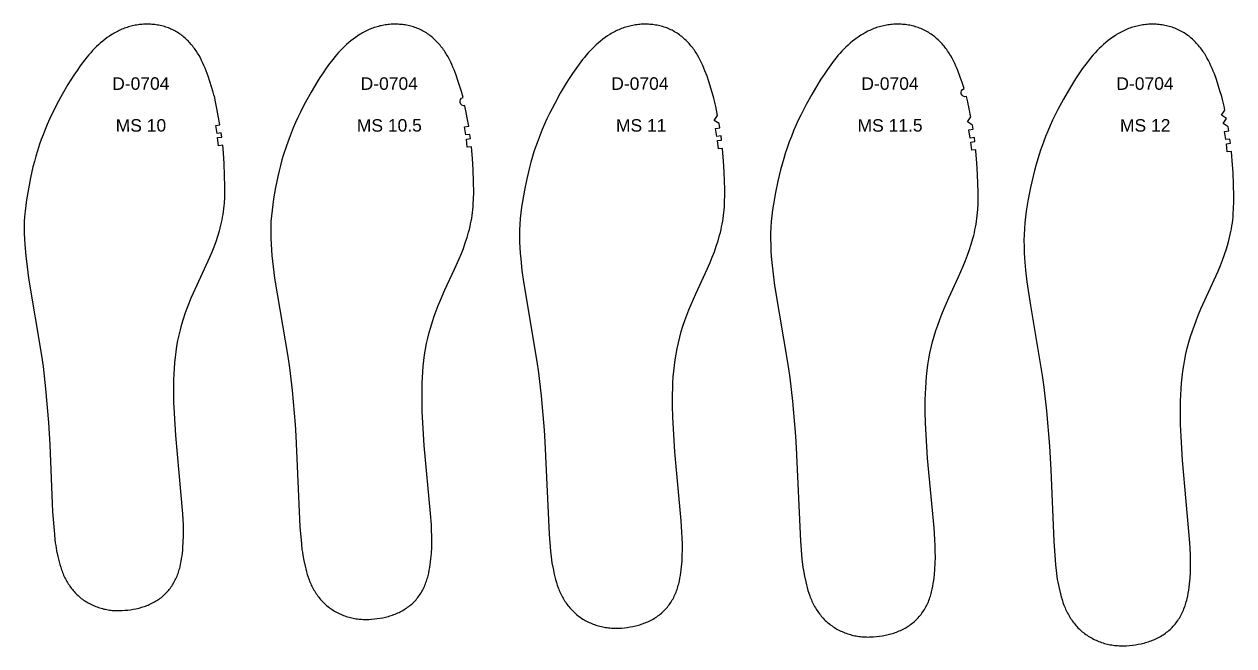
# Model space of a CAD drawing. Header units: millimetres. Extents: x 9 to 2561, y 2 to 334.
# Drawn here: x 1343 to 1924, y 36 to 334 of the extents above; entities that cross this region are included whole.
import ezdxf

# ---------------------------------------------------------------- set-up
doc = ezdxf.new("R2010")
doc.units = ezdxf.units.MM
doc.layers.add('DEFAULT', color=3, linetype='Continuous', true_color=0x00ff00)
doc.layers.add('LAYER_01', color=7, linetype='Continuous', true_color=0xffffff)
doc.styles.add('Arial Regular', font='arial.ttf')

# ---------------------------------------------------------------- blocks, each defined once
blk = doc.blocks.new('_X76')
at = {"layer": 'LAYER_01', "char_height": 6, "attachment_point": 7, "rotation": 0.15485, "style": 'Arial Regular'}
for s, insert, width in [('D-0704', (1385.4, 302.58), 65.8696), ('MS 10', (1387.1, 282.48), 59.4783)]:
    blk.add_mtext(s, dxfattribs=dict(at, insert=insert, width=width))
blk = doc.blocks.new('_X75')
at = {"layer": 'LAYER_01', "char_height": 6, "attachment_point": 7, "rotation": 0.15485, "style": 'Arial Regular'}
for s, insert, width in [('D-0704', (1504.71, 302.58), 65.8696), ('MS 10.5', (1502.88, 282.47), 73.5)]:
    blk.add_mtext(s, dxfattribs=dict(at, insert=insert, width=width))
blk = doc.blocks.new('_X74')
at = {"layer": 'LAYER_01', "char_height": 6, "attachment_point": 7, "rotation": 0.15485, "style": 'Arial Regular'}
for s, insert, width in [('D-0704', (1625.05, 302.58), 65.8696), ('MS 11', (1627.31, 282.48), 57.1957)]:
    blk.add_mtext(s, dxfattribs=dict(at, insert=insert, width=width))
blk = doc.blocks.new('_X73')
at = {"layer": 'LAYER_01', "char_height": 6, "attachment_point": 7, "rotation": 0.15485, "style": 'Arial Regular'}
for s, insert, width in [('D-0704', (1745.15, 302.58), 65.8696), ('MS 11.5', (1743.32, 282.47), 73.5)]:
    blk.add_mtext(s, dxfattribs=dict(at, insert=insert, width=width))
blk = doc.blocks.new('_X72')
at = {"layer": 'LAYER_01', "char_height": 6, "attachment_point": 7, "rotation": 0.15485, "style": 'Arial Regular'}
for s, insert, width in [('D-0704', (1867.6, 302.58), 65.8696), ('MS 12', (1869.32, 282.48), 59.3478)]:
    blk.add_mtext(s, dxfattribs=dict(at, insert=insert, width=width))

msp = doc.modelspace()

# ---------------------------------------------------------------- linework, layer by layer
at = {"layer": 'DEFAULT', "color": 3, "true_color": 0x00ff00}
for points in [[(1436.04, 279.76), (1438.02, 280.01), (1437.76, 281.99), (1435.78, 281.72), (1435.18, 285.62), (1437.15, 285.95), (1435.71, 293.75), (1434.91, 297.71), (1434.61, 299.02), (1434.27, 300.33), (1433.9, 301.62), (1433.11, 304.2), (1431.43, 309.32), (1430.5, 311.84), (1430, 313.1), (1429.48, 314.34), (1428.93, 315.57), (1428.35, 316.78), (1427.74, 317.98), (1427.09, 319.16), (1426.4, 320.32), (1426.04, 320.89), (1425.67, 321.45), (1425.29, 322.01), (1424.9, 322.55), (1424.5, 323.09), (1424.08, 323.63), (1423.66, 324.15), (1423.22, 324.66), (1422.78, 325.17), (1422.32, 325.66), (1421.85, 326.15), (1421.37, 326.62), (1420.89, 327.08), (1420.39, 327.53), (1419.87, 327.97), (1419.35, 328.4), (1418.82, 328.81), (1418.28, 329.21), (1417.73, 329.6), (1417.17, 329.98), (1416.6, 330.33), (1416.02, 330.68), (1415.43, 331.01), (1414.84, 331.32), (1414.23, 331.62), (1413.62, 331.9), (1413, 332.16), (1412.38, 332.41), (1411.74, 332.64), (1411.11, 332.86), (1410.46, 333.06), (1409.82, 333.24), (1409.16, 333.41), (1408.51, 333.56), (1407.85, 333.7), (1407.19, 333.82), (1406.52, 333.92), (1405.85, 334.01), (1405.18, 334.08), (1404.51, 334.14), (1403.84, 334.18), (1403.17, 334.21), (1402.49, 334.22), (1401.82, 334.22), (1401.15, 334.21), (1400.47, 334.18), (1399.8, 334.14), (1399.13, 334.08), (1398.46, 334), (1397.79, 333.92), (1397.13, 333.82), (1396.47, 333.7), (1395.81, 333.57), (1395.15, 333.42), (1394.49, 333.26), (1393.84, 333.09), (1393.2, 332.9), (1392.56, 332.7), (1391.92, 332.48), (1391.29, 332.25), (1390.66, 332.01), (1390.04, 331.75), (1389.42, 331.48), (1388.81, 331.19), (1388.2, 330.9), (1387.6, 330.59), (1387.01, 330.27), (1386.42, 329.94), (1385.84, 329.6), (1385.27, 329.25), (1384.14, 328.52), (1383.03, 327.75), (1381.95, 326.95), (1380.89, 326.11), (1379.86, 325.25), (1378.86, 324.35), (1377.87, 323.43), (1376.92, 322.48), (1375.99, 321.51), (1375.08, 320.51), (1374.2, 319.49), (1373.34, 318.46), (1371.68, 316.33), (1370.08, 314.17), (1368.53, 311.97), (1367.02, 309.74), (1365.57, 307.47), (1364.16, 305.17), (1361.45, 300.51), (1358.86, 295.79), (1357.63, 293.39), (1356.45, 290.97), (1355.31, 288.53), (1354.22, 286.07), (1353.18, 283.59), (1352.19, 281.08), (1351.35, 278.83), (1350.56, 276.57), (1349.54, 273.45), (1348.76, 270.87), (1348.03, 268.28), (1347.36, 265.67), (1346.17, 260.41), (1345.14, 255.13), (1344.25, 249.81), (1343.88, 247.15), (1343.57, 244.47), (1343.34, 241.79), (1343.2, 239.1), (1343.14, 236.4), (1343.17, 233.71), (1343.26, 231.02), (1343.42, 228.33), (1343.89, 222.96), (1344.51, 217.61), (1345.25, 212.28), (1351.52, 175.09), (1352.25, 169.75), (1353.43, 159.04), (1354.84, 142.94), (1355.44, 132.19), (1356.81, 99.89), (1357.62, 89.15), (1357.9, 86.47), (1358.07, 85.13), (1358.26, 83.8), (1358.48, 82.47), (1358.73, 81.15), (1359.28, 78.51), (1359.92, 75.9), (1360.27, 74.6), (1360.66, 73.31), (1361.09, 72.03), (1361.32, 71.4), (1361.56, 70.77), (1361.81, 70.15), (1362.08, 69.53), (1362.36, 68.91), (1362.65, 68.31), (1362.95, 67.7), (1363.27, 67.11), (1363.6, 66.52), (1363.94, 65.94), (1364.29, 65.37), (1364.66, 64.81), (1365.04, 64.25), (1365.43, 63.7), (1365.84, 63.17), (1366.26, 62.64), (1366.69, 62.12), (1367.13, 61.61), (1367.58, 61.11), (1368.05, 60.63), (1368.53, 60.15), (1369.02, 59.69), (1369.52, 59.25), (1370.04, 58.81), (1370.56, 58.39), (1371.1, 57.99), (1371.65, 57.6), (1372.21, 57.22), (1372.77, 56.86), (1373.35, 56.51), (1373.94, 56.18), (1374.53, 55.86), (1375.13, 55.55), (1375.74, 55.26), (1376.35, 54.98), (1376.97, 54.72), (1377.6, 54.47), (1378.23, 54.24), (1378.86, 54.01), (1379.5, 53.81), (1380.15, 53.61), (1380.8, 53.44), (1381.45, 53.27), (1382.11, 53.13), (1382.77, 53), (1383.43, 52.88), (1384.1, 52.78), (1384.77, 52.7), (1385.44, 52.63), (1386.11, 52.58), (1386.78, 52.54), (1387.45, 52.52), (1388.13, 52.51), (1388.8, 52.51), (1389.47, 52.53), (1390.15, 52.55), (1391.49, 52.64), (1392.83, 52.77), (1394.17, 52.95), (1395.49, 53.16), (1396.82, 53.42), (1397.47, 53.57), (1398.13, 53.73), (1398.78, 53.9), (1399.43, 54.08), (1400.07, 54.27), (1400.71, 54.48), (1401.35, 54.7), (1401.98, 54.94), (1402.61, 55.19), (1403.23, 55.45), (1403.84, 55.73), (1404.45, 56.02), (1405.04, 56.33), (1405.64, 56.65), (1406.22, 56.98), (1406.79, 57.33), (1407.36, 57.7), (1407.92, 58.08), (1408.46, 58.48), (1409, 58.88), (1409.52, 59.31), (1410.03, 59.75), (1410.53, 60.2), (1411.02, 60.66), (1411.49, 61.14), (1411.95, 61.64), (1412.39, 62.14), (1412.82, 62.66), (1413.23, 63.19), (1413.63, 63.74), (1414.01, 64.29), (1414.38, 64.86), (1414.73, 65.43), (1415.06, 66.02), (1415.38, 66.61), (1415.69, 67.21), (1415.98, 67.82), (1416.25, 68.43), (1416.52, 69.05), (1416.77, 69.68), (1417, 70.31), (1417.22, 70.95), (1417.43, 71.59), (1417.62, 72.23), (1417.8, 72.88), (1417.97, 73.53), (1418.27, 74.84), (1418.53, 76.16), (1418.75, 77.49), (1418.95, 78.83), (1419.11, 80.16), (1419.25, 81.5), (1419.37, 82.84), (1419.54, 85.53), (1419.63, 88.22), (1419.65, 90.92), (1419.59, 93.61), (1419.32, 98.99), (1418.4, 109.73), (1415.94, 136.55), (1415.29, 147.3), (1415.07, 152.69), (1414.97, 158.07), (1415.03, 163.46), (1415.13, 166.15), (1415.29, 168.84), (1415.5, 171.52), (1415.77, 174.2), (1416.1, 176.88), (1416.5, 179.54), (1416.98, 182.19), (1417.53, 184.83), (1418.15, 187.45), (1418.86, 190.05), (1419.63, 192.63), (1420.47, 195.19), (1421.37, 197.72), (1422.34, 200.24), (1423.35, 202.73), (1424.41, 205.21), (1432.3, 222.34), (1433.35, 224.82), (1434.33, 227.32), (1435.25, 229.86), (1436.1, 232.41), (1436.88, 234.99), (1437.24, 236.29), (1437.57, 237.6), (1437.88, 238.91), (1438.16, 240.22), (1438.41, 241.55), (1438.64, 242.87), (1438.83, 244.21), (1439, 245.54), (1439.14, 246.88), (1439.26, 248.22), (1439.42, 250.91), (1439.5, 253.6), (1439.5, 256.3), (1439.37, 261.68), (1439.14, 267.07), (1438.79, 272.44), (1438.47, 276.04), (1436.48, 275.84)], [(1676.01, 278.3), (1678, 278.55), (1677.74, 280.53), (1675.76, 280.27), (1675.17, 284.15), (1677.14, 284.49), (1676.79, 286.46), (1674.44, 288.03), (1676.03, 290.38), (1675.28, 294.66), (1675.01, 296.02), (1674.69, 297.36), (1674.34, 298.7), (1673.57, 301.37), (1671.92, 306.66), (1671.02, 309.28), (1670.05, 311.87), (1669.53, 313.16), (1668.99, 314.43), (1668.41, 315.69), (1667.8, 316.93), (1667.15, 318.16), (1666.46, 319.36), (1666.1, 319.95), (1665.73, 320.54), (1665.35, 321.12), (1664.96, 321.69), (1664.56, 322.26), (1664.15, 322.81), (1663.72, 323.36), (1663.29, 323.9), (1662.84, 324.43), (1662.39, 324.95), (1661.92, 325.46), (1661.44, 325.96), (1660.94, 326.44), (1660.44, 326.92), (1659.93, 327.39), (1659.4, 327.84), (1658.87, 328.28), (1658.32, 328.7), (1657.76, 329.11), (1657.2, 329.51), (1656.62, 329.89), (1656.03, 330.26), (1655.44, 330.62), (1654.83, 330.95), (1654.22, 331.28), (1653.6, 331.58), (1652.97, 331.87), (1652.33, 332.14), (1651.69, 332.4), (1651.04, 332.64), (1650.38, 332.86), (1649.72, 333.06), (1649.05, 333.25), (1648.38, 333.42), (1647.7, 333.57), (1647.02, 333.71), (1646.34, 333.83), (1645.66, 333.93), (1644.97, 334.02), (1644.28, 334.09), (1643.59, 334.15), (1642.9, 334.19), (1642.21, 334.21), (1641.51, 334.22), (1640.82, 334.22), (1640.13, 334.2), (1639.44, 334.17), (1638.75, 334.12), (1638.06, 334.05), (1637.37, 333.98), (1636.68, 333.88), (1636, 333.77), (1635.32, 333.65), (1634.64, 333.51), (1633.96, 333.35), (1633.29, 333.18), (1632.63, 333), (1631.96, 332.8), (1631.3, 332.58), (1630.65, 332.35), (1630, 332.11), (1629.36, 331.85), (1628.72, 331.58), (1628.09, 331.29), (1627.47, 331), (1626.85, 330.69), (1626.23, 330.36), (1625.63, 330.03), (1625.02, 329.68), (1624.43, 329.33), (1623.26, 328.58), (1622.12, 327.8), (1621, 326.98), (1619.91, 326.13), (1618.84, 325.24), (1617.8, 324.33), (1616.79, 323.38), (1615.8, 322.41), (1614.84, 321.41), (1613.91, 320.39), (1613, 319.35), (1612.11, 318.28), (1611.25, 317.2), (1609.57, 314.99), (1607.95, 312.75), (1606.38, 310.47), (1604.85, 308.15), (1603.38, 305.81), (1600.58, 301.03), (1597.88, 296.18), (1596.59, 293.73), (1595.35, 291.25), (1594.15, 288.75), (1593.01, 286.23), (1591.91, 283.69), (1590.86, 281.12), (1589.87, 278.53), (1588.66, 275.12), (1587.92, 272.9), (1587.22, 270.66), (1586.44, 268), (1585.73, 265.32), (1585.06, 262.63), (1584.44, 259.93), (1583.34, 254.5), (1582.38, 249.04), (1581.97, 246.3), (1581.61, 243.55), (1581.32, 240.8), (1581.12, 238.03), (1581, 235.27), (1580.98, 232.5), (1581.03, 229.73), (1581.15, 226.96), (1581.33, 224.19), (1581.56, 221.43), (1582.15, 215.92), (1582.87, 210.43), (1589.27, 172.17), (1590.05, 166.68), (1591.32, 155.67), (1592.79, 139.11), (1593.19, 133.58), (1595.19, 89.29), (1595.85, 81.01), (1596.16, 78.26), (1596.35, 76.88), (1596.57, 75.52), (1597.07, 72.79), (1597.65, 70.08), (1597.98, 68.73), (1598.33, 67.39), (1598.71, 66.06), (1599.13, 64.74), (1599.59, 63.43), (1599.84, 62.79), (1600.1, 62.15), (1600.37, 61.51), (1600.66, 60.88), (1600.96, 60.26), (1601.27, 59.64), (1601.6, 59.03), (1601.94, 58.42), (1602.29, 57.83), (1602.65, 57.24), (1603.03, 56.66), (1603.42, 56.08), (1603.82, 55.52), (1604.24, 54.96), (1604.67, 54.42), (1605.11, 53.89), (1605.56, 53.36), (1606.03, 52.85), (1606.51, 52.35), (1607, 51.87), (1607.51, 51.39), (1608.03, 50.93), (1608.55, 50.48), (1609.1, 50.05), (1609.65, 49.63), (1610.21, 49.23), (1610.78, 48.84), (1611.37, 48.47), (1611.96, 48.12), (1612.57, 47.78), (1613.18, 47.45), (1613.8, 47.14), (1614.42, 46.84), (1615.05, 46.56), (1615.69, 46.28), (1616.34, 46.03), (1616.98, 45.78), (1617.64, 45.56), (1618.3, 45.34), (1618.96, 45.15), (1619.63, 44.97), (1620.3, 44.8), (1620.98, 44.65), (1621.66, 44.53), (1622.34, 44.41), (1623.03, 44.32), (1623.72, 44.23), (1624.41, 44.17), (1625.1, 44.12), (1625.79, 44.08), (1626.48, 44.06), (1627.17, 44.05), (1627.87, 44.06), (1628.56, 44.07), (1629.25, 44.1), (1629.94, 44.15), (1631.32, 44.27), (1632.7, 44.43), (1634.07, 44.64), (1635.43, 44.89), (1636.78, 45.19), (1637.45, 45.36), (1638.12, 45.54), (1638.79, 45.74), (1639.45, 45.94), (1640.11, 46.16), (1640.76, 46.4), (1641.4, 46.65), (1642.04, 46.91), (1642.68, 47.19), (1643.31, 47.48), (1643.93, 47.79), (1644.54, 48.12), (1645.14, 48.46), (1645.74, 48.81), (1646.32, 49.18), (1646.9, 49.56), (1647.47, 49.96), (1648.02, 50.38), (1648.57, 50.8), (1649.1, 51.25), (1649.62, 51.7), (1650.13, 52.18), (1650.62, 52.66), (1651.1, 53.16), (1651.56, 53.68), (1652, 54.21), (1652.43, 54.75), (1652.85, 55.31), (1653.25, 55.87), (1653.63, 56.45), (1654, 57.04), (1654.35, 57.64), (1654.69, 58.24), (1655.01, 58.85), (1655.32, 59.48), (1655.61, 60.1), (1655.88, 60.74), (1656.15, 61.38), (1656.39, 62.03), (1656.63, 62.68), (1656.85, 63.34), (1657.05, 64), (1657.24, 64.66), (1657.42, 65.33), (1657.74, 66.68), (1658.02, 68.04), (1658.26, 69.4), (1658.46, 70.77), (1658.64, 72.15), (1658.79, 73.52), (1659.02, 76.29), (1659.16, 79.05), (1659.23, 81.82), (1659.21, 84.59), (1659.14, 87.36), (1659, 90.13), (1658.62, 95.66), (1655.57, 128.77), (1654.87, 139.83), (1654.61, 145.37), (1654.46, 150.91), (1654.46, 156.45), (1654.53, 159.22), (1654.65, 161.99), (1654.83, 164.75), (1655.06, 167.51), (1655.36, 170.27), (1655.72, 173.01), (1656.16, 175.75), (1656.66, 178.47), (1657.25, 181.18), (1657.91, 183.87), (1658.65, 186.54), (1659.47, 189.19), (1660.35, 191.82), (1661.29, 194.42), (1662.29, 197.01), (1663.35, 199.57), (1665.57, 204.65), (1670.24, 214.7), (1672.5, 219.76), (1673.56, 222.32), (1674.54, 224.91), (1675.46, 227.52), (1676.31, 230.16), (1677.08, 232.82), (1677.43, 234.16), (1677.75, 235.51), (1678.05, 236.86), (1678.32, 238.22), (1678.57, 239.58), (1678.78, 240.95), (1678.96, 242.33), (1679.12, 243.7), (1679.25, 245.08), (1679.35, 246.46), (1679.49, 249.23), (1679.54, 252), (1679.53, 254.77), (1679.26, 263.08), (1678.95, 268.61), (1678.5, 274.14), (1678.45, 274.58), (1676.46, 274.37)], [(1920.4, 276.81), (1922.38, 277.07), (1922.12, 279.05), (1920.14, 278.77), (1919.55, 282.68), (1921.52, 283), (1921.19, 284.98), (1918.87, 286.58), (1920.46, 288.91), (1918.12, 290.5), (1919.71, 292.84), (1919.33, 294.79), (1918.9, 296.74), (1918.55, 298.12), (1918.16, 299.49), (1917.34, 302.22), (1915.59, 307.64), (1914.63, 310.32), (1914.11, 311.65), (1913.57, 312.96), (1913, 314.27), (1912.4, 315.56), (1911.76, 316.83), (1911.08, 318.09), (1910.37, 319.32), (1909.99, 319.92), (1909.61, 320.52), (1909.22, 321.12), (1908.81, 321.7), (1908.39, 322.28), (1907.96, 322.84), (1907.52, 323.4), (1907.07, 323.95), (1906.6, 324.49), (1906.13, 325.02), (1905.64, 325.54), (1905.14, 326.04), (1904.63, 326.54), (1904.1, 327.02), (1903.57, 327.49), (1903.02, 327.95), (1902.47, 328.4), (1901.9, 328.83), (1901.32, 329.24), (1900.73, 329.64), (1900.14, 330.03), (1899.53, 330.4), (1898.91, 330.75), (1898.28, 331.09), (1897.65, 331.41), (1897, 331.71), (1896.35, 332), (1895.69, 332.27), (1895.02, 332.52), (1894.35, 332.75), (1893.67, 332.97), (1892.99, 333.17), (1892.3, 333.35), (1891.61, 333.51), (1890.91, 333.66), (1890.21, 333.79), (1889.51, 333.9), (1888.8, 333.99), (1888.09, 334.07), (1887.39, 334.13), (1886.68, 334.18), (1885.96, 334.21), (1885.25, 334.23), (1884.54, 334.22), (1883.83, 334.21), (1883.12, 334.17), (1882.41, 334.13), (1881.7, 334.06), (1880.99, 333.98), (1880.28, 333.89), (1879.58, 333.78), (1878.88, 333.65), (1878.18, 333.51), (1877.49, 333.35), (1876.8, 333.18), (1876.11, 332.99), (1875.43, 332.78), (1874.75, 332.56), (1874.08, 332.33), (1873.41, 332.08), (1872.75, 331.81), (1872.1, 331.54), (1871.45, 331.24), (1870.81, 330.94), (1870.17, 330.62), (1869.54, 330.29), (1868.92, 329.94), (1868.3, 329.59), (1867.69, 329.22), (1867.09, 328.84), (1865.9, 328.05), (1864.74, 327.23), (1863.6, 326.37), (1862.5, 325.47), (1861.42, 324.54), (1860.37, 323.58), (1859.34, 322.59), (1858.34, 321.58), (1857.37, 320.54), (1856.42, 319.47), (1855.5, 318.39), (1854.61, 317.28), (1852.88, 315.02), (1851.21, 312.71), (1849.58, 310.37), (1848, 308), (1846.49, 305.59), (1845.03, 303.14), (1842.2, 298.2), (1839.5, 293.19), (1838.22, 290.64), (1836.99, 288.07), (1835.8, 285.48), (1834.66, 282.87), (1833.58, 280.24), (1832.56, 277.58), (1831.15, 273.65), (1829.8, 269.49), (1829, 266.76), (1828.25, 264.01), (1827.55, 261.25), (1826.31, 255.69), (1825.25, 250.1), (1824.33, 244.47), (1823.95, 241.65), (1823.63, 238.82), (1823.4, 235.98), (1823.26, 233.14), (1823.21, 230.29), (1823.24, 227.44), (1823.35, 224.6), (1823.52, 221.75), (1824.01, 216.08), (1824.66, 210.42), (1826.32, 199.15), (1831.98, 165.44), (1832.75, 159.8), (1833.98, 148.47), (1835.45, 131.45), (1836.07, 120.07), (1837.5, 85.93), (1838.34, 74.56), (1838.63, 71.73), (1838.8, 70.32), (1839, 68.91), (1839.22, 67.5), (1839.48, 66.1), (1840.05, 63.31), (1840.71, 60.54), (1841.08, 59.16), (1841.48, 57.8), (1841.92, 56.44), (1842.41, 55.11), (1842.67, 54.44), (1842.95, 53.79), (1843.23, 53.13), (1843.53, 52.49), (1843.85, 51.85), (1844.18, 51.22), (1844.52, 50.59), (1844.87, 49.98), (1845.24, 49.37), (1845.62, 48.77), (1846.02, 48.18), (1846.43, 47.59), (1846.85, 47.02), (1847.28, 46.45), (1847.73, 45.9), (1848.19, 45.35), (1848.66, 44.82), (1849.15, 44.3), (1849.65, 43.8), (1850.16, 43.3), (1850.69, 42.82), (1851.23, 42.36), (1851.78, 41.91), (1852.34, 41.48), (1852.92, 41.06), (1853.51, 40.65), (1854.1, 40.26), (1854.71, 39.89), (1855.32, 39.53), (1855.95, 39.19), (1856.58, 38.86), (1857.22, 38.54), (1857.86, 38.25), (1858.52, 37.96), (1859.18, 37.69), (1859.84, 37.44), (1860.51, 37.2), (1861.19, 36.98), (1861.87, 36.77), (1862.56, 36.58), (1863.25, 36.41), (1863.94, 36.25), (1864.64, 36.11), (1865.34, 35.99), (1866.04, 35.88), (1866.75, 35.79), (1867.46, 35.72), (1868.17, 35.67), (1868.88, 35.63), (1869.59, 35.6), (1870.3, 35.59), (1871.02, 35.59), (1871.73, 35.61), (1872.44, 35.64), (1873.86, 35.74), (1875.28, 35.88), (1876.69, 36.08), (1878.09, 36.31), (1879.49, 36.59), (1880.18, 36.75), (1880.87, 36.92), (1881.56, 37.11), (1882.24, 37.31), (1882.92, 37.52), (1883.6, 37.75), (1884.27, 37.99), (1884.93, 38.25), (1885.59, 38.52), (1886.24, 38.8), (1886.89, 39.1), (1887.52, 39.42), (1888.15, 39.76), (1888.77, 40.1), (1889.39, 40.47), (1889.99, 40.85), (1890.58, 41.24), (1891.16, 41.66), (1891.73, 42.08), (1892.29, 42.52), (1892.83, 42.98), (1893.37, 43.46), (1893.89, 43.94), (1894.39, 44.44), (1894.88, 44.96), (1895.36, 45.49), (1895.82, 46.03), (1896.26, 46.59), (1896.68, 47.16), (1897.09, 47.75), (1897.48, 48.34), (1897.86, 48.94), (1898.22, 49.56), (1898.56, 50.18), (1898.89, 50.82), (1899.2, 51.46), (1899.5, 52.1), (1899.78, 52.76), (1900.05, 53.42), (1900.3, 54.08), (1900.54, 54.75), (1900.77, 55.43), (1900.98, 56.11), (1901.17, 56.79), (1901.36, 57.48), (1901.53, 58.17), (1901.83, 59.56), (1902.09, 60.96), (1902.32, 62.37), (1902.52, 63.78), (1902.68, 65.19), (1902.94, 68.03), (1903.11, 70.87), (1903.2, 73.72), (1903.21, 76.57), (1903.14, 79.42), (1902.85, 85.1), (1899.32, 124.82), (1898.65, 136.19), (1898.42, 141.88), (1898.32, 147.58), (1898.38, 153.28), (1898.49, 156.12), (1898.65, 158.97), (1898.87, 161.8), (1899.16, 164.64), (1899.51, 167.46), (1899.93, 170.28), (1900.42, 173.09), (1901, 175.88), (1901.65, 178.65), (1902.38, 181.4), (1903.19, 184.13), (1904.07, 186.84), (1905.02, 189.53), (1906.02, 192.19), (1907.08, 194.83), (1908.19, 197.46), (1916.44, 215.61), (1917.54, 218.24), (1918.56, 220.89), (1919.52, 223.58), (1920.41, 226.28), (1921.22, 229.01), (1921.94, 231.77), (1922.27, 233.15), (1922.56, 234.55), (1922.83, 235.95), (1923.06, 237.35), (1923.27, 238.76), (1923.44, 240.17), (1923.59, 241.59), (1923.71, 243.01), (1923.88, 245.85), (1923.97, 248.7), (1923.97, 251.55), (1923.84, 257.24), (1923.6, 262.93), (1923.24, 268.62), (1922.84, 273.09), (1920.85, 272.89)]]:
    msp.add_lwpolyline(points, close=True, dxfattribs=at)
for points in [[(1554.79, 295.06, -0.976522), (1553.91, 298.96), (1553.05, 301.93), (1551.41, 307.14), (1550.52, 309.72), (1549.56, 312.28), (1549.04, 313.55), (1548.5, 314.8), (1547.93, 316.04), (1547.32, 317.26), (1546.68, 318.47), (1546, 319.65), (1545.64, 320.24), (1545.27, 320.81), (1544.9, 321.38), (1544.51, 321.94), (1544.11, 322.5), (1543.7, 323.05), (1543.28, 323.58), (1542.85, 324.11), (1542.41, 324.63), (1541.95, 325.14), (1541.49, 325.65), (1541.01, 326.14), (1540.53, 326.61), (1540.03, 327.08), (1539.52, 327.54), (1539, 327.98), (1538.47, 328.41), (1537.93, 328.83), (1537.38, 329.23), (1536.82, 329.62), (1536.25, 330), (1535.67, 330.36), (1535.08, 330.7), (1534.48, 331.03), (1533.87, 331.35), (1533.26, 331.65), (1532.64, 331.93), (1532.01, 332.2), (1531.37, 332.45), (1530.73, 332.68), (1530.08, 332.9), (1529.43, 333.1), (1528.77, 333.28), (1528.11, 333.44), (1527.44, 333.59), (1526.77, 333.73), (1526.1, 333.84), (1525.42, 333.94), (1524.75, 334.03), (1524.07, 334.1), (1523.39, 334.15), (1522.7, 334.19), (1522.02, 334.21), (1521.34, 334.22), (1520.65, 334.22), (1519.97, 334.2), (1519.29, 334.17), (1518.61, 334.12), (1517.93, 334.05), (1517.25, 333.98), (1516.57, 333.88), (1515.9, 333.78), (1515.23, 333.65), (1514.56, 333.51), (1513.89, 333.36), (1513.23, 333.19), (1512.57, 333.01), (1511.92, 332.81), (1511.27, 332.6), (1510.62, 332.38), (1509.98, 332.14), (1509.35, 331.88), (1508.72, 331.62), (1508.1, 331.34), (1507.48, 331.04), (1506.87, 330.74), (1506.27, 330.42), (1505.67, 330.09), (1505.07, 329.75), (1504.49, 329.4), (1503.33, 328.67), (1502.2, 327.9), (1501.1, 327.1), (1500.02, 326.26), (1498.97, 325.39), (1497.94, 324.49), (1496.94, 323.56), (1495.97, 322.6), (1495.02, 321.62), (1494.09, 320.62), (1493.19, 319.59), (1492.32, 318.54), (1491.46, 317.47), (1489.81, 315.3), (1488.2, 313.09), (1486.65, 310.84), (1485.14, 308.56), (1483.68, 306.25), (1480.91, 301.54), (1478.24, 296.78), (1476.97, 294.36), (1475.74, 291.92), (1474.56, 289.45), (1473.42, 286.97), (1472.34, 284.46), (1471.3, 281.93), (1470.32, 279.38), (1469.06, 275.85), (1467.69, 271.62), (1466.93, 269), (1466.21, 266.36), (1465.55, 263.71), (1464.94, 261.05), (1463.85, 255.69), (1462.9, 250.31), (1462.49, 247.61), (1462.14, 244.9), (1461.85, 242.18), (1461.65, 239.46), (1461.54, 236.73), (1461.51, 234), (1461.56, 231.26), (1461.68, 228.53), (1461.86, 225.81), (1462.09, 223.09), (1462.67, 217.65), (1463.38, 212.23), (1469.71, 174.51), (1470.48, 169.1), (1471.74, 158.25), (1473.2, 141.92), (1473.59, 136.47), (1475.56, 92.8), (1476.23, 84.63), (1476.53, 81.91), (1476.72, 80.56), (1476.94, 79.21), (1477.44, 76.53), (1478.02, 73.85), (1478.34, 72.53), (1478.69, 71.21), (1479.07, 69.89), (1479.49, 68.59), (1479.95, 67.31), (1480.19, 66.67), (1480.45, 66.04), (1480.72, 65.41), (1481.01, 64.79), (1481.3, 64.18), (1481.62, 63.57), (1481.94, 62.97), (1482.28, 62.37), (1482.63, 61.78), (1482.99, 61.21), (1483.36, 60.63), (1483.75, 60.07), (1484.15, 59.52), (1484.56, 58.97), (1484.98, 58.44), (1485.42, 57.91), (1485.87, 57.4), (1486.34, 56.9), (1486.81, 56.41), (1487.3, 55.93), (1487.8, 55.46), (1488.31, 55.01), (1488.84, 54.57), (1489.37, 54.15), (1489.92, 53.74), (1490.47, 53.35), (1491.04, 52.97), (1491.62, 52.6), (1492.21, 52.25), (1492.8, 51.92), (1493.41, 51.6), (1494.02, 51.3), (1494.64, 51), (1495.26, 50.73), (1495.89, 50.46), (1496.53, 50.21), (1497.17, 49.97), (1497.81, 49.75), (1498.46, 49.54), (1499.12, 49.35), (1499.78, 49.17), (1500.44, 49.01), (1501.11, 48.87), (1501.78, 48.74), (1502.45, 48.63), (1503.13, 48.54), (1503.81, 48.46), (1504.49, 48.39), (1505.17, 48.34), (1505.85, 48.31), (1506.53, 48.29), (1507.22, 48.28), (1507.9, 48.29), (1508.58, 48.3), (1509.95, 48.38), (1511.31, 48.49), (1512.66, 48.66), (1514.01, 48.86), (1515.36, 49.11), (1516.69, 49.41), (1517.35, 49.57), (1518.01, 49.75), (1518.67, 49.94), (1519.32, 50.14), (1519.97, 50.36), (1520.61, 50.59), (1521.25, 50.83), (1521.88, 51.09), (1522.51, 51.37), (1523.13, 51.66), (1523.74, 51.96), (1524.34, 52.28), (1524.94, 52.61), (1525.53, 52.96), (1526.11, 53.32), (1526.68, 53.7), (1527.24, 54.09), (1527.79, 54.5), (1528.32, 54.92), (1528.85, 55.35), (1529.37, 55.8), (1529.87, 56.27), (1530.35, 56.74), (1530.83, 57.24), (1531.28, 57.74), (1531.72, 58.26), (1532.15, 58.8), (1532.56, 59.34), (1532.95, 59.9), (1533.33, 60.47), (1533.7, 61.05), (1534.05, 61.64), (1534.38, 62.23), (1534.7, 62.84), (1535, 63.45), (1535.29, 64.07), (1535.57, 64.69), (1535.83, 65.32), (1536.07, 65.96), (1536.3, 66.6), (1536.52, 67.25), (1536.72, 67.9), (1536.91, 68.56), (1537.09, 69.22), (1537.41, 70.55), (1537.68, 71.89), (1537.92, 73.23), (1538.12, 74.58), (1538.3, 75.94), (1538.45, 77.3), (1538.68, 80.02), (1538.82, 82.75), (1538.89, 85.48), (1538.87, 88.21), (1538.8, 90.94), (1538.67, 93.67), (1538.29, 99.12), (1535.27, 131.77), (1534.57, 142.67), (1534.32, 148.13), (1534.18, 153.6), (1534.18, 159.06), (1534.25, 161.79), (1534.36, 164.52), (1534.54, 167.25), (1534.77, 169.97), (1535.07, 172.69), (1535.43, 175.39), (1535.86, 178.09), (1536.36, 180.78), (1536.94, 183.45), (1537.6, 186.1), (1538.33, 188.73), (1539.14, 191.34), (1540.01, 193.93), (1540.94, 196.5), (1541.93, 199.04), (1542.98, 201.57), (1545.18, 206.57), (1549.8, 216.48), (1552.03, 221.46), (1553.07, 223.99), (1554.05, 226.54), (1554.95, 229.12), (1555.79, 231.72), (1556.55, 234.34), (1556.9, 235.67), (1557.22, 236.99), (1557.51, 238.33), (1557.78, 239.67), (1558.02, 241.01), (1558.23, 242.36), (1558.41, 243.72), (1558.56, 245.07), (1558.69, 246.43), (1558.79, 247.8), (1558.92, 250.53), (1558.97, 253.26), (1558.9, 258.72), (1558.69, 264.18), (1558.39, 269.64), (1557.91, 275.31), (1555.92, 275.11), (1555.47, 279.03), (1557.46, 279.28), (1557.2, 281.27), (1555.22, 281), (1554.63, 284.89), (1556.6, 285.22)], [(1797.67, 289.65, 0.017239), (1795.61, 299.42, -0.995617), (1794.46, 303.25), (1793.53, 306.17), (1792.63, 308.83), (1791.65, 311.47), (1791.12, 312.77), (1790.57, 314.06), (1789.99, 315.34), (1789.37, 316.6), (1788.72, 317.85), (1788.03, 319.07), (1787.67, 319.67), (1787.29, 320.27), (1786.91, 320.86), (1786.52, 321.44), (1786.11, 322.01), (1785.7, 322.58), (1785.27, 323.13), (1784.83, 323.68), (1784.38, 324.22), (1783.92, 324.75), (1783.44, 325.27), (1782.96, 325.78), (1782.46, 326.27), (1781.95, 326.76), (1781.44, 327.23), (1780.9, 327.69), (1780.36, 328.14), (1779.81, 328.57), (1779.25, 329), (1778.68, 329.4), (1778.09, 329.79), (1777.5, 330.17), (1776.9, 330.53), (1776.28, 330.87), (1775.66, 331.2), (1775.03, 331.51), (1774.4, 331.81), (1773.75, 332.09), (1773.1, 332.35), (1772.44, 332.59), (1771.78, 332.82), (1771.11, 333.03), (1770.43, 333.22), (1769.75, 333.4), (1769.07, 333.55), (1768.38, 333.69), (1767.69, 333.82), (1766.99, 333.92), (1766.3, 334.01), (1765.6, 334.09), (1764.9, 334.14), (1764.2, 334.18), (1763.49, 334.21), (1762.79, 334.22), (1762.09, 334.22), (1761.39, 334.2), (1760.69, 334.17), (1759.98, 334.12), (1759.29, 334.05), (1758.59, 333.97), (1757.89, 333.88), (1757.2, 333.77), (1756.51, 333.64), (1755.82, 333.5), (1755.14, 333.34), (1754.46, 333.17), (1753.78, 332.98), (1753.11, 332.78), (1752.44, 332.56), (1751.78, 332.33), (1751.12, 332.08), (1750.47, 331.82), (1749.82, 331.54), (1749.18, 331.25), (1748.55, 330.95), (1747.92, 330.63), (1747.3, 330.3), (1746.68, 329.96), (1746.08, 329.61), (1745.47, 329.25), (1744.88, 328.88), (1744.29, 328.5), (1743.13, 327.7), (1742, 326.87), (1740.9, 326), (1739.82, 325.1), (1738.77, 324.17), (1737.74, 323.21), (1736.74, 322.22), (1735.77, 321.21), (1734.82, 320.17), (1733.9, 319.11), (1733.01, 318.03), (1732.13, 316.93), (1730.44, 314.69), (1728.8, 312.4), (1727.21, 310.09), (1725.66, 307.74), (1724.17, 305.36), (1721.34, 300.51), (1718.61, 295.59), (1717.31, 293.11), (1716.06, 290.59), (1714.85, 288.05), (1713.69, 285.49), (1712.58, 282.91), (1711.53, 280.31), (1710.53, 277.69), (1709.36, 274.39), (1708.58, 272.05), (1707.85, 269.7), (1707.06, 267), (1706.34, 264.28), (1705.66, 261.55), (1705.04, 258.82), (1703.92, 253.31), (1702.96, 247.77), (1702.54, 244.99), (1702.18, 242.21), (1701.89, 239.41), (1701.69, 236.61), (1701.57, 233.81), (1701.54, 231), (1701.6, 228.19), (1701.72, 225.38), (1701.9, 222.58), (1702.14, 219.78), (1702.73, 214.19), (1703.46, 208.62), (1709.93, 169.82), (1710.72, 164.26), (1712, 153.09), (1713.49, 136.3), (1713.89, 130.7), (1715.91, 85.79), (1716.58, 77.39), (1716.89, 74.6), (1717.08, 73.21), (1717.3, 71.82), (1717.8, 69.06), (1718.39, 66.31), (1718.72, 64.94), (1719.07, 63.58), (1719.46, 62.23), (1719.88, 60.89), (1720.34, 59.56), (1720.59, 58.91), (1720.85, 58.26), (1721.12, 57.61), (1721.41, 56.97), (1721.71, 56.34), (1722.03, 55.71), (1722.36, 55.09), (1722.7, 54.47), (1723.05, 53.87), (1723.42, 53.27), (1723.8, 52.68), (1724.19, 52.09), (1724.6, 51.52), (1725.02, 50.96), (1725.45, 50.4), (1725.9, 49.86), (1726.35, 49.33), (1726.82, 48.81), (1727.31, 48.3), (1727.81, 47.8), (1728.32, 47.32), (1728.84, 46.85), (1729.37, 46.4), (1729.92, 45.95), (1730.48, 45.53), (1731.05, 45.12), (1731.63, 44.72), (1732.22, 44.34), (1732.82, 43.98), (1733.43, 43.63), (1734.05, 43.3), (1734.67, 42.98), (1735.31, 42.68), (1735.95, 42.39), (1736.59, 42.11), (1737.25, 41.85), (1737.9, 41.6), (1738.57, 41.36), (1739.23, 41.15), (1739.91, 40.95), (1740.58, 40.76), (1741.26, 40.59), (1741.95, 40.44), (1742.64, 40.31), (1743.33, 40.19), (1744.03, 40.09), (1744.72, 40.01), (1745.42, 39.94), (1746.12, 39.89), (1746.83, 39.85), (1747.53, 39.83), (1748.23, 39.82), (1748.93, 39.83), (1749.63, 39.84), (1750.34, 39.87), (1751.04, 39.92), (1752.44, 40.04), (1753.83, 40.21), (1755.22, 40.42), (1756.6, 40.68), (1757.29, 40.82), (1757.97, 40.98), (1758.65, 41.15), (1759.33, 41.34), (1760.01, 41.53), (1760.68, 41.74), (1761.34, 41.97), (1762, 42.21), (1762.66, 42.46), (1763.31, 42.73), (1763.95, 43.01), (1764.58, 43.31), (1765.21, 43.63), (1765.83, 43.96), (1766.44, 44.3), (1767.05, 44.66), (1767.64, 45.04), (1768.22, 45.43), (1768.8, 45.83), (1769.36, 46.25), (1769.91, 46.69), (1770.45, 47.14), (1770.98, 47.61), (1771.49, 48.09), (1771.99, 48.58), (1772.47, 49.09), (1772.93, 49.61), (1773.38, 50.15), (1773.82, 50.71), (1774.24, 51.27), (1774.64, 51.85), (1775.03, 52.43), (1775.4, 53.03), (1775.75, 53.63), (1776.09, 54.25), (1776.42, 54.87), (1776.73, 55.5), (1777.02, 56.14), (1777.3, 56.78), (1777.57, 57.44), (1777.82, 58.09), (1778.05, 58.75), (1778.27, 59.42), (1778.48, 60.09), (1778.67, 60.77), (1778.85, 61.45), (1779.17, 62.81), (1779.45, 64.19), (1779.69, 65.57), (1779.9, 66.96), (1780.07, 68.36), (1780.22, 69.75), (1780.46, 72.55), (1780.6, 75.36), (1780.67, 78.17), (1780.65, 80.98), (1780.58, 83.79), (1780.44, 86.59), (1780.05, 92.2), (1776.97, 125.77), (1776.26, 136.99), (1776, 142.6), (1775.85, 148.22), (1775.85, 153.83), (1775.92, 156.64), (1776.04, 159.45), (1776.22, 162.25), (1776.45, 165.05), (1776.75, 167.85), (1777.12, 170.63), (1777.56, 173.41), (1778.07, 176.17), (1778.66, 178.92), (1779.33, 181.65), (1780.08, 184.35), (1780.9, 187.04), (1781.79, 189.71), (1782.74, 192.35), (1783.75, 194.97), (1784.82, 197.57), (1787.06, 202.72), (1791.79, 212.92), (1794.08, 218.05), (1795.14, 220.65), (1796.14, 223.27), (1797.07, 225.92), (1797.92, 228.6), (1798.7, 231.3), (1799.06, 232.66), (1799.39, 234.02), (1799.69, 235.4), (1799.97, 236.77), (1800.21, 238.16), (1800.43, 239.54), (1800.62, 240.94), (1800.77, 242.33), (1800.9, 243.73), (1801.01, 245.13), (1801.15, 247.94), (1801.21, 250.75), (1801.2, 253.56), (1800.93, 261.98), (1800.62, 267.59), (1800.16, 273.19), (1800.09, 273.84), (1798.11, 273.63), (1797.65, 277.56), (1799.64, 277.81), (1799.38, 279.79), (1797.4, 279.53), (1796.81, 283.42), (1798.79, 283.75), (1798.43, 285.72), (1796.08, 287.3)]]:
    msp.add_lwpolyline(points, format="xyb", close=True, dxfattribs=at)

# ---------------------------------------------------------------- block references
at = {"layer": 'LAYER_01'}
for name in ['_X76', '_X75', '_X74', '_X73', '_X72']:
    msp.add_blockref(name, (0, 0), dxfattribs=at)

doc.saveas('drawing.dxf')
